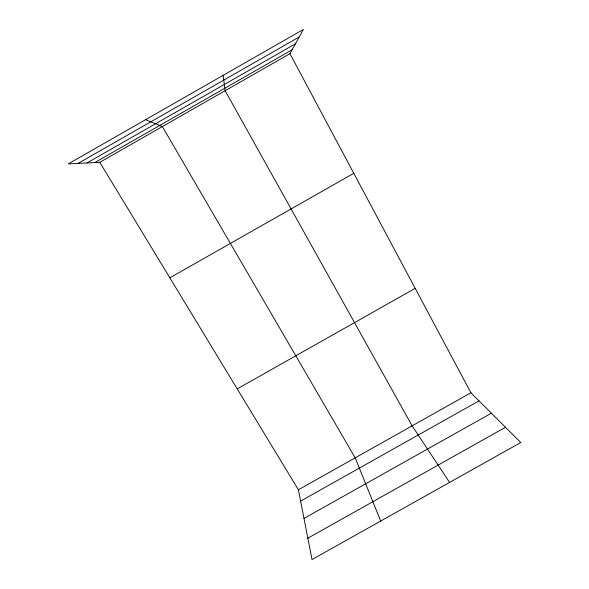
<?xml version="1.0" encoding="UTF-8"?>
<svg xmlns="http://www.w3.org/2000/svg" width="589" height="589" viewBox="0 0 589 589"><rect width="100%" height="100%" fill="white"/><g stroke="black" fill="none" stroke-linecap="round" stroke-linejoin="round"><path stroke-width="0.88" d="M289.935 53.673L303.387 29.45L68.243 163.897L99.791 162.328L289.935 53.673L470.913 392.782L520.757 442.523L312.001 559.55L298.402 489.768L99.791 162.328M78.05 163.411L299.205 36.982M87.003 162.962L295.383 43.858M94.763 162.579L292.078 49.815M169.846 277.824L353.79 173.313M237.22 388.902L415.179 288.352M298.402 489.768L470.913 392.782M300.611 501.114L479.012 400.866M303.99 518.43L491.381 413.206M307.833 538.199L505.495 427.29M145.586 119.677L162.373 126.569L355.196 457.844L380.685 521.044M449.576 482.428L412.123 425.84L225.116 90.713L223.179 75.311"/></g></svg>
